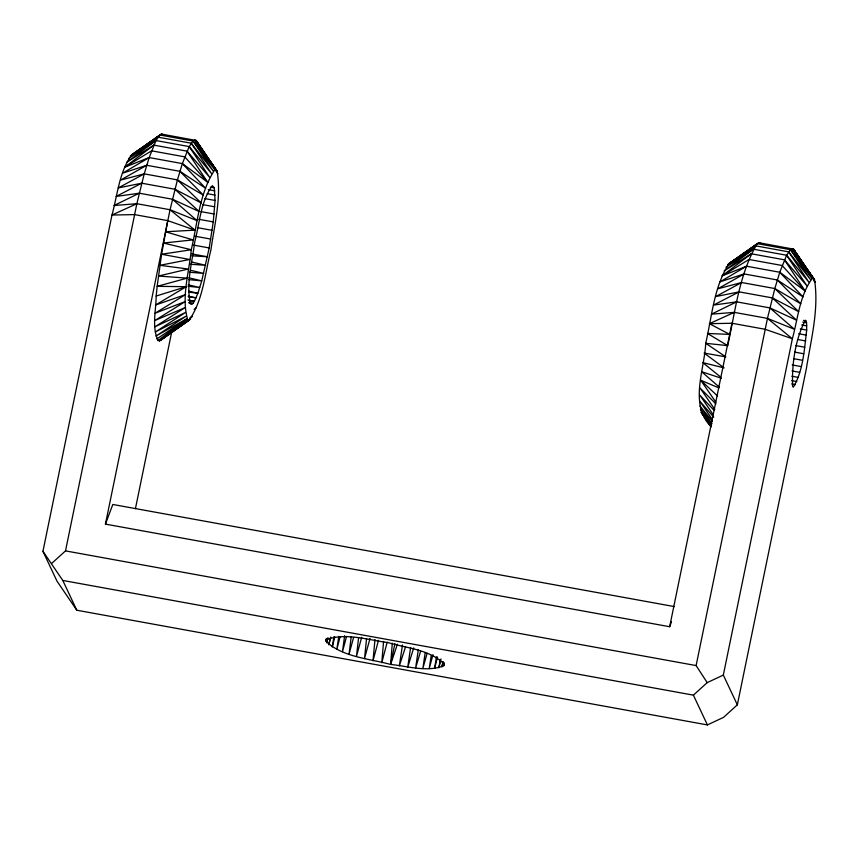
<?xml version="1.0" encoding="UTF-8"?>
<svg xmlns="http://www.w3.org/2000/svg" width="859" height="859" viewBox="0 0 859 859"><rect width="100%" height="100%" fill="white"/><g stroke="black" fill="none" stroke-linecap="round" stroke-linejoin="round"><path stroke-width="1.29" d="M215.072 200.458L214.288 187.82L212.377 185.63C200.609 201.435 199.621 223.351 194.714 242.077C192.191 262.349 185.834 283.717 190.451 303.968L191.536 304.408L192.845 303.517L194.37 301.326L197.881 293.241L201.747 280.861L209.199 247.95L213.257 221.912L215.072 200.458L204.539 198.536M806.698 330.071L806.58 322.78L805.366 320.203C795.069 339.734 791.773 364.356 792.632 386.475L793.372 387.141C803.337 370.508 804.292 349.151 806.698 330.071L800.32 328.911M42.95 551.317L62.793 580.448L693.396 695.146L707.193 682.626L696.112 665.575L767.463 318.399L774.829 288.549L779.768 272.26L786.619 255.241L790.463 249.69L792.095 248.766L793.512 249.121L814.525 279.851C819.089 309.358 811.014 339.445 806.376 368.565L737.344 704.842L723.546 717.362L707.408 724.921L76.805 610.234L56.962 581.092L42.95 551.317L111.981 215.04C117.511 194.939 119.176 171.864 131.803 154.77L161.492 134.079L196.099 140.457L217.112 171.199L216.071 169.889L214.782 169.857C199.363 193.017 197.538 223.082 191.267 249.744C189.12 272.69 180.959 297.708 187.853 320.149L189.13 320.171C203.186 300.07 204.925 273.495 210.885 250.141C214.567 224.199 221.558 197.387 217.112 171.199L196.099 140.457L194.682 140.114L193.05 141.026L189.205 146.588L182.355 163.597L177.416 179.896L170.05 209.746L105.432 524.108L669.655 626.726L671.502 621.819M397.438 644.153L390.62 664.436C369.767 658.789 341.646 656.985 325.937 641.125L326.431 639.622C346.102 632.492 368.328 640.03 388.418 642.672C406.994 648.287 430.37 649.672 444.253 664.254L443.759 665.746C427.084 672.436 407.875 666.208 390.62 664.436L392.295 643.219M793.512 249.121L813.484 278.541L812.195 278.52L792.095 248.766L814.525 279.851L793.512 249.121L758.905 242.732L729.216 263.423C713.808 286.584 711.971 316.649 705.711 343.299C704.477 370.154 689.068 403.998 710.801 426.429M156.177 296.044C156.037 310.571 151.678 326.903 158.035 340.518L159.441 340.862L161.084 339.949L189.13 320.171L159.441 340.862L187.853 320.149L158.035 340.518L186.8 318.839L155.941 336.073L186.016 316.262L155.286 332.025L185.512 312.461L154.91 326.828L185.276 307.522L154.813 320.557L185.329 301.498L154.985 313.267L185.673 294.519L155.447 305.063L186.285 286.681L157.165 286.337L156.177 296.044L186.285 286.681M383.576 641.448L381.783 662.708L387.173 642.221M374.975 639.472L373.01 660.754L378.497 640.32M366.557 638.656L364.517 658.617L370.057 638.237M358.59 637.732L356.474 656.351L361.693 637.292M351.224 636.712L349.076 654.01L353.575 637.518M344.652 635.681L342.483 651.637L346.553 636.422M418.322 649.683L415.638 667.915L420.62 651.197M338.768 636.347L336.846 649.275L340.132 636.605M410.634 647.503L407.746 667.067L413.737 647.869M425.173 652.84L422.853 668.431L427.116 653.323M402.484 645.002L399.338 665.897L405.555 646.795M431.197 655.632L429.221 668.581L432.957 654.687M436.469 656.759L434.6 668.388L437.51 656.974M333.958 636.669L332.272 646.999L334.817 636.863M440.227 659.905L438.874 667.84L441.021 658.928M330.028 638.409L328.89 644.851L330.769 637.034M442.911 661.677L441.956 666.949L443.104 661.838M720.647 377.058L702.759 362.595L724.105 367.92L704.122 353.07L725.801 356.872L705.711 343.299L727.691 345.651C735.379 311.398 739.019 274.225 757.273 243.645L790.463 249.69L812.195 278.52C799.568 295.603 797.904 318.689 792.363 338.779L723.332 675.067L737.344 704.842M327.494 639.021L326.764 642.876L327.955 637.657M159.86 134.992L130.3 156.027L158.024 137.161L191.213 143.195L211.582 173.647L189.205 146.588L156.016 140.554L126.745 162.297L153.847 145.128L187.037 151.163L207.717 182.291L182.355 163.597L149.165 157.562L144.226 173.862L136.86 203.701L111.981 215.04L134.541 214.6L167.73 220.634L161.578 254.253L157.165 286.337L187.176 278.144L158.41 276.04L188.314 269.028L159.881 265.302L189.689 259.504L161.578 254.253L191.267 249.744L163.468 243.033L193.039 239.886L165.519 231.78L194.95 230.126L170.05 209.746L136.86 203.701L114.022 205.526L139.265 193.2L172.455 199.234L199.116 211.529L174.925 189.248L141.735 183.203L118.306 187.917L144.226 173.862L177.416 179.896L203.465 195.208L179.907 171.317L146.717 165.282L122.654 173.174L149.165 157.562L156.016 140.554L159.86 134.992L193.05 141.026L214.782 169.857L194.682 140.114L216.071 169.889L196.099 140.457M326.474 638.495L325.937 641.125L326.495 638.505M51.701 563.407L65.509 550.887L136.86 203.701M135.432 508.635L171.575 332.594M390.62 664.436L394.904 643.606M669.655 626.726L731.954 323.252L765.144 329.287L792.363 338.779L767.463 318.399L734.273 312.365L711.435 314.179L736.678 301.853L769.868 307.887L796.529 320.182L772.338 297.901L739.148 291.867L715.719 296.58L741.639 282.514L774.829 288.549L800.878 303.871L777.32 279.97L744.13 273.935L720.067 281.827L746.578 266.215L779.768 272.26L805.13 290.943L784.45 259.815L751.26 253.781L724.158 270.95L753.429 249.207L786.619 255.241L808.995 282.3L788.626 251.848L755.437 245.814L727.713 264.679L757.273 243.645M105.432 524.108L112.819 504.469L674.401 606.604M162.909 337.78L161.084 339.949L190.634 318.914L179.552 326.463M149.165 157.562L124.748 167.204L153.847 145.128M194.113 309.315L196.196 307.737M746.578 266.215L722.161 275.857L751.26 253.781M136.248 152.494L140.457 149.423M144.666 146.352L161.492 134.079L162.909 134.423M733.661 261.147L730.504 263.455L732.716 261.941M739.975 256.54L743.132 254.243M745.236 252.707L758.905 242.732L760.322 243.076M158.024 137.161L128.603 158.55L156.016 140.554M190.236 317.916L192.341 316.391L190.14 317.83M755.437 245.814L726.016 267.203L753.429 249.207M161.492 134.079L131.803 154.77L133.091 154.792M729.216 263.423L758.905 242.732M169.567 333.249L177.33 327.966M156.864 338.908L186.8 318.839M124.748 167.204L151.56 150.819L184.749 156.853L207.717 182.291M722.161 275.857L748.973 259.472L782.162 265.506L805.13 290.943M146.717 165.282L120.496 180.122L144.226 173.862M744.13 273.935L717.909 288.774L741.639 282.514M141.735 183.203L116.137 196.443L139.265 193.2M739.148 291.867L713.55 305.095L736.678 301.853M707.193 682.626L723.332 675.067M727.691 345.651L707.472 333.453L729.742 334.398L709.394 323.693L734.273 312.365M709.394 323.693L731.954 323.252M703.575 413.737L702.286 413.705L701.245 412.395L711.005 426.665M191.772 255.81L207.481 256.766L191.675 253.888M189.925 264.207L205.645 265.313L191.396 261.941M189.313 272.228L203.712 273.409L190.784 270.327M188.669 279.626L201.747 280.861L188.83 277.801M188.035 286.24L199.793 287.529L188.175 284.801M188.755 292.114L197.881 293.241L188.851 291.158M188.25 296.795L196.056 297.869L188.314 296.151M189.173 300.532L194.37 301.326L187.917 299.952M188.959 302.873L192.845 303.517L188.969 302.733M210.337 187.101L214.288 187.82M208.254 189.656L214.836 190.859M207.202 193.662L215.104 195.1M202.896 204.657L214.75 206.815M803.552 320.396L806.107 320.858M200.963 211.625L214.138 214.02M802.757 322.093L806.58 322.78M801.672 324.96L806.784 325.894M198.773 219.281L213.257 221.912M798.677 333.754L806.333 335.15M197.634 227.699L212.119 230.33M798.043 339.552L805.699 340.948M194.961 236.204L210.766 239.07M795.885 345.608L804.819 347.229M794.8 352.136L803.734 353.758M193.393 245.073L209.199 247.95M793.544 358.665L802.489 360.286M792.17 364.935L801.114 366.557M792.009 370.948L799.665 372.344M791.837 376.242L798.215 377.402M791.708 380.623L796.808 381.546M791.676 383.93L795.498 384.628M65.509 550.887L696.112 665.575M721.399 378.25L701.61 371.7L719.413 387.226M167.73 220.634L194.95 230.126M767.463 318.399L794.403 329.276L769.868 307.887M170.05 209.746L196.99 220.623L172.455 199.234M715.88 402.195L700.729 380.247L718.962 387.924M772.338 297.901L798.698 311.667L774.829 288.549M174.925 189.248L201.285 203.014L177.416 179.896M777.32 279.97L803.036 296.924L779.768 272.26M179.907 171.317L205.623 188.271L182.355 163.597M700.729 380.247L717.587 396.031M715.944 403.945L700.106 388.075L714.806 409.464M713.915 410.205L699.774 395.065L713.11 414.521M713.765 417.141L699.72 401.078L712.412 419.632M784.45 259.815L807.127 286.047L786.619 255.241M187.037 151.163L209.714 177.383L189.205 146.588M712.465 421.307L699.945 406.028L711.993 423.637M788.626 251.848L810.692 279.776L790.463 249.69M191.213 143.195L213.279 171.124L193.05 141.026M813.72 280.356L815.309 282.428L813.849 280.292M711.574 424.303L700.461 409.818L711.402 425.86M800.137 259.869L814.525 279.851M701.245 412.395L711.08 426.075M200.458 148.059L202.724 151.216M205 154.373L217.112 171.199M710.683 425.409L702.286 413.705L711.166 426.783M803.627 265.324L806.547 269.597M200.372 148.113L201.833 150.25M209.864 162.018L211.325 164.155M215.706 170.565L217.896 173.776M693.396 695.146L707.408 724.921M62.793 580.448L76.805 610.234M794.682 250.721L795.294 252.61M197.269 142.068L198.182 144.903M444.275 663.116L443.759 665.746L444.296 663.18"/></g></svg>
